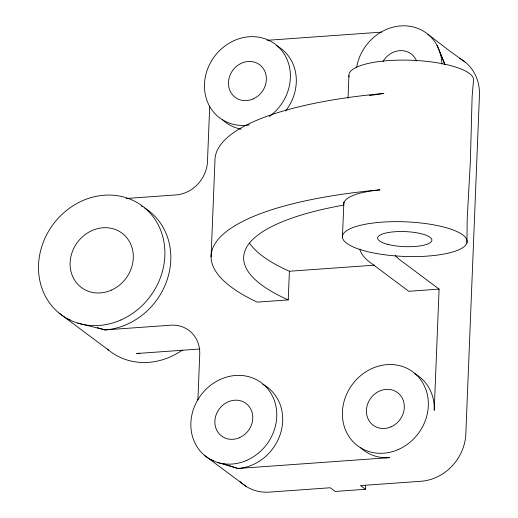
<?xml version="1.0" encoding="UTF-8"?>
<svg xmlns="http://www.w3.org/2000/svg" width="518" height="518" viewBox="0 0 518 518"><rect width="100%" height="100%" fill="white"/><g stroke="black" fill="none" stroke-linecap="round" stroke-linejoin="round"><path stroke-width="0.78" d="M466.906 242.968A62.425 17.314 2.3 0 0 378.522 222.436A62.425 17.314 2.3 0 0 368.9 251.962A62.425 17.314 2.3 0 0 466.906 242.968L467.204 218.978L470.383 161.007L472.105 96.957L473.394 81.423A62.425 17.314 2.3 0 0 411.13 60.25A62.425 17.314 2.3 0 0 349.158 76.897M348.051 98.226L348.905 75.68M197.902 400L199.734 354.306A32.569 29.014 -53.2 0 0 170.681 325.207L105.012 329.908L77.648 323.096M209.699 106.177L207.478 161.493A32.569 29.014 -53.2 0 1 175.913 194.93L126.262 198.485M211.085 256.909L214.957 160.502A290.41 80.536 2.3 0 1 383.89 93.441L369.405 95.59M288.235 299.909A257.841 71.503 2.3 0 1 343.784 205.096A62.425 17.314 2.3 0 1 360.165 193.123L369.373 191.187L380.018 189.847A290.41 80.536 2.3 0 0 257.239 302.123L288.235 299.909L289.387 271.244A257.841 71.503 2.3 0 1 249.417 243.033M343.907 201.91L342.417 237.225M239.737 481.3A46.141 41.103 -53.2 0 0 269.574 492.1L330.193 487.762L335.133 491.452L365.443 489.283L365.604 485.243M395.279 255.452A122.131 33.871 2.3 0 0 400.408 260.211L439.089 289.115L434.226 410.269A46.141 41.103 -53.2 0 0 414.296 373.446M267.217 40.307L381.682 32.116M289.387 271.244L374.572 265.151M439.089 289.115L408.78 291.284L370.098 262.38A154.701 42.903 2.3 0 1 359.816 249.197M199.89 348.996L136.623 353.522A67.852 60.444 -53.2 0 0 139.769 353.218M67.864 319.01L70.183 319.69M97.274 327.635L105.012 329.908A67.852 60.444 -53.2 0 0 167.327 279.254A67.852 60.444 -53.2 0 0 144.723 207.996M217.456 462.432L237.963 468.479L389.51 457.64A46.141 41.103 -53.2 0 1 360.243 447.397M210.807 459.654L213.824 460.638M223.634 463.824L227.402 465.047M228.911 465.54L237.963 468.479A46.141 41.103 -53.2 0 0 280.756 432.685A46.141 41.103 -53.2 0 0 262.755 384.291M465.468 62.335L449.352 50.725L427.926 34.285M204.85 455.665L246.024 486.344M365.443 489.283L360.502 485.593L421.121 481.254A46.141 41.103 -53.2 0 0 465.837 433.89L479.441 95.17A46.141 41.103 -53.2 0 0 459.511 58.346M59.11 313.144L108.502 350.045M437.037 45.383L445.053 64.821L439.924 52.156M356.565 67.845A46.141 41.103 -53.2 0 1 401.871 25.835A46.141 41.103 -53.2 0 1 441.919 64.044M249.391 124.896A46.141 41.103 -53.2 0 1 206.559 72.034A46.141 41.103 -53.2 0 1 274.294 43.538A46.141 41.103 -53.2 0 1 269.308 116.518M276.359 45.571A46.141 41.103 -53.2 0 1 285.593 110.956M241.233 129.189A46.141 41.103 -53.2 0 1 222.591 119.794M382.951 61.597A20.357 18.13 -53.2 0 1 400.738 50.609A20.357 18.13 -53.2 0 1 416.589 61.007M141.466 206.099A67.852 60.444 -53.2 0 1 142.78 206.824M182.336 350.09A67.852 60.444 -53.2 0 1 107.356 349.074M387.84 244.379A27.143 7.524 2.3 0 0 431.591 241.246A27.143 7.524 2.3 0 0 394.897 231.74A27.143 7.524 2.3 0 0 387.84 244.379M246.827 460.327A46.141 41.103 -53.2 0 0 262.775 383.851A46.141 41.103 -53.2 0 0 191.841 415.093A46.141 41.103 -53.2 0 0 246.827 460.327M398.374 449.488A46.141 41.103 -53.2 0 0 414.322 373.005A46.141 41.103 -53.2 0 0 343.382 404.247A46.141 41.103 -53.2 0 0 398.374 449.488M391.103 426.813A20.357 18.13 -53.2 0 0 398.135 393.071A20.357 18.13 -53.2 0 0 366.841 406.857A20.357 18.13 -53.2 0 0 391.103 426.813M120.836 320.001A67.852 60.444 -53.2 0 0 144.295 207.537A67.852 60.444 -53.2 0 0 39.97 253.477A67.852 60.444 -53.2 0 0 120.836 320.001M253.16 98.938A20.357 18.13 -53.2 0 0 260.198 65.197A20.357 18.13 -53.2 0 0 228.898 78.982A20.357 18.13 -53.2 0 0 253.16 98.938M239.556 437.658A20.357 18.13 -53.2 0 0 246.594 403.917A20.357 18.13 -53.2 0 0 215.294 417.702A20.357 18.13 -53.2 0 0 239.556 437.658M111.273 290.171A33.929 30.219 -53.2 0 0 122.999 233.935A33.929 30.219 -53.2 0 0 70.837 256.909A33.929 30.219 -53.2 0 0 111.273 290.171"/></g></svg>
